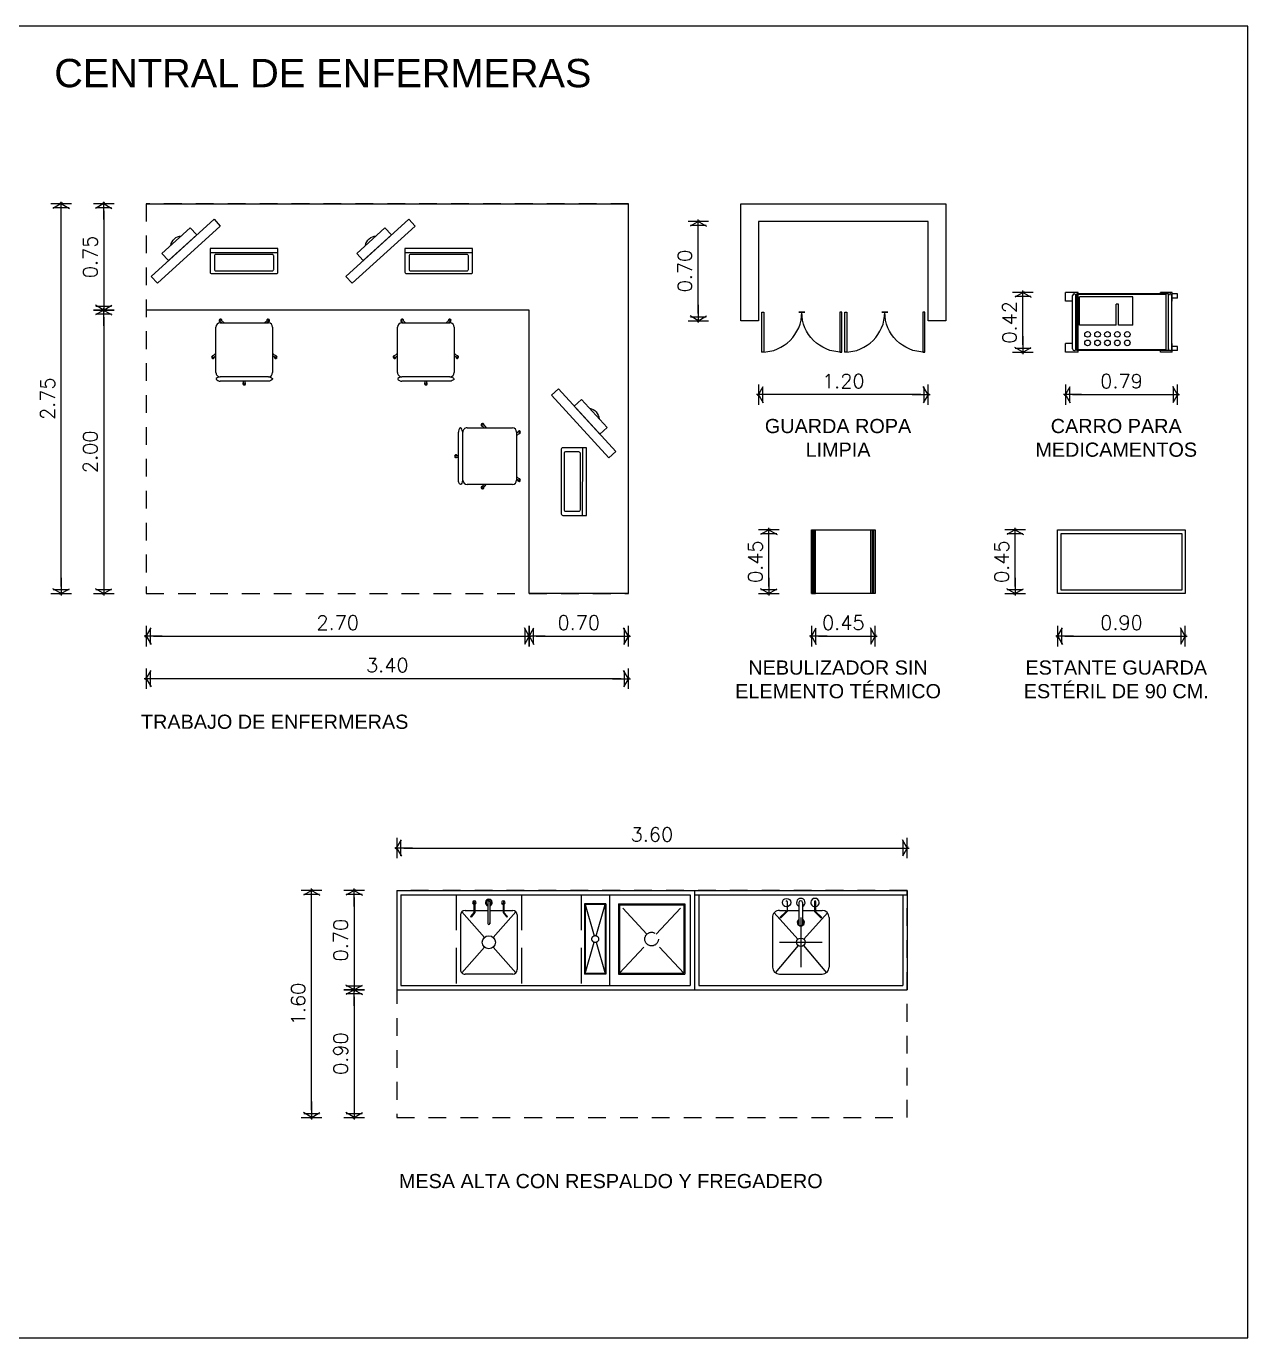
# Model space of a CAD drawing. Header units: millimetres. Extents: x 0 to 53.7, y -32.2 to -5.1.
# Drawn here: x 8.39 to 17, y -28.16 to -18.91 of the extents above; entities that cross this region are included whole.
import ezdxf

# ---------------------------------------------------------------- set-up
doc = ezdxf.new("R2010")
doc.units = ezdxf.units.MM
doc.header["$MEASUREMENT"] = 0
doc.linetypes.add('DASHED2', pattern=[0.375, 0.25, -0.125])
doc.linetypes.add('HIDDEN2', pattern=[0.1875, 0.125, -0.0625])
for name, color, linetype in [('Can', 6, 'Continuous'), ('Cot', 8, 'Continuous'), ('Mob', 8, 'Continuous'), ('Mur', 3, 'Continuous'), ('Proy', 9, 'HIDDEN2'), ('Tex', 2, 'Continuous')]:
    doc.layers.add(name, color=color, linetype=linetype)
doc.styles.add('ARIAL', font='arial.ttf')
doc.styles.add('ROMANS', font='romans.shx')
doc.dimstyles.new('PAÑO', dxfattribs={"dimscale": 0.5, "dimtxt": 0.2, "dimasz": 0.1, "dimexe": 0.18, "dimexo": 0.0625, "dimgap": 0.09, "dimtad": 1, "dimzin": 0, "dimdsep": 46, "dimtxsty": 'ROMANS', "dimblk1": 'COTP', "dimblk2": 'COTP', "dimsah": 1, "dimcen": 0.09, "dimse1": 1, "dimse2": 1, "dimclrd": 256, "dimclrt": 2, "dimaunit": 1, "dimadec": 0, "dimazin": 0, "dimtfac": 1, "dimtix": 1, "dimtmove": 2, "dimatfit": 0, "dimldrblk": 'COTP', "dimfxl": 0.18, "dimtolj": 1, "dimtzin": 0, "dimarcsym": 0})

# ---------------------------------------------------------------- blocks, each defined once
blk = doc.blocks.new('PTD')
at = {"color": 0, "linetype": 'ByBlock'}
blk.add_line((-0.073, 0), (0.073, 0), dxfattribs=at)
blk.add_lwpolyline([(1, 0), (0.95, 0), (0.95, 1), (1, 1)], close=True, dxfattribs=at)
blk.add_arc((1, 0), 1, 90, 180, dxfattribs=at)
blk = doc.blocks.new('COTP')
at = {"color": 0}
for p, q in [((-2.24, 0), (0.28, 0)), ((0, -1.45), (0, 1.45))]:
    blk.add_line(p, q, dxfattribs=at)
at = {"color": 2}
for p, q in [((0.1, -0.17), (-0.67, 1.16)), ((0.1, 0.17), (-0.67, -1.16)), ((-0.56, -1.11), (-0.56, 1.11))]:
    blk.add_line(p, q, dxfattribs=at)
blk = doc.blocks.new('*D87')
at = {"layer": 'Cot', "lineweight": -2, "transparency": 16777216}
blk.add_line((13.1253, -20.9384), (13.1253, -20.3384), dxfattribs=at)
at = {"layer": 'Defpoints', "color": 0, "transparency": 16777216}
for p in [(13.1253, -20.2884), (13.5503, -20.2884), (13.5503, -20.9884)]:
    blk.add_point(p, dxfattribs=at)
at = {"layer": 'Cot', "lineweight": -2, "transparency": 16777216, "xscale": 0.05, "yscale": 0.05, "zscale": 0.05}
for p, rotation in [((13.1253, -20.2884), 90), ((13.1253, -20.9884), 270)]:
    blk.add_blockref('COTP', p, dxfattribs=dict(at, rotation=rotation))
at = {"layer": 'Cot', "color": 2, "transparency": 16777216, "insert": (13.0303, -20.6384), "char_height": 0.1, "attachment_point": 5, "rotation": 90, "style": 'ROMANS'}
blk.add_mtext('\\A1;0.70', dxfattribs=at)
blk = doc.blocks.new('*D88')
at = {"layer": 'Cot', "lineweight": -2, "transparency": 16777216}
blk.add_line((14.6953, -21.5099), (13.6003, -21.5099), dxfattribs=at)
at = {"layer": 'Defpoints', "color": 0, "transparency": 16777216}
for p in [(13.5503, -20.2884), (14.7453, -20.2884), (13.5503, -21.5099)]:
    blk.add_point(p, dxfattribs=at)
at = {"layer": 'Cot', "lineweight": -2, "transparency": 16777216, "xscale": 0.05, "yscale": 0.05, "zscale": 0.05, "rotation": 180}
blk.add_blockref('COTP', (13.5503, -21.5099), dxfattribs=at)
at = {"layer": 'Cot', "lineweight": -2, "transparency": 16777216, "xscale": 0.05, "yscale": 0.05, "zscale": 0.05}
blk.add_blockref('COTP', (14.7453, -21.5099), dxfattribs=at)
at = {"layer": 'Cot', "color": 2, "transparency": 16777216, "insert": (14.1478, -21.4149), "char_height": 0.1, "attachment_point": 5, "style": 'ROMANS'}
blk.add_mtext('\\A1;1.20', dxfattribs=at)
blk = doc.blocks.new('1003')
at = {"linetype": 'Continuous', "ltscale": 0.01}
for p, q in [((-0.4075, 0.2), (-0.0875, 0.2)), ((-0.2014, 0.2252), (-0.2237, 0.2)), ((-0.1923, 0.2174), (-0.2078, 0.2)), ((-0.458, 0.163), (-0.4375, 0.1428)), ((-0.4502, 0.1722), (-0.4372, 0.1592)), ((-0.4375, -0.17), (-0.4375, 0.17)), ((-0.0575, 0.17), (-0.0575, -0.17)), ((-0.0275, 0.17), (-0.0275, -0.17)), ((-0.01, 0.006), (-0.0275, 0.006)), ((-0.01, -0.006), (-0.0275, -0.006)), ((-0.458, -0.163), (-0.4375, -0.1428)), ((-0.4502, -0.1722), (-0.4372, -0.1592)), ((-0.0875, -0.2), (-0.4075, -0.2)), ((-0.2014, -0.2252), (-0.2237, -0.2)), ((-0.1923, -0.2174), (-0.2078, -0.2))]:
    blk.add_line(p, q, dxfattribs=at)
for centre, radius, start, end in [((-0.4075, 0.17), 0.03, 90, 180), ((-0.1969, 0.2212), 0.01, 264.88782, 191.64799), ((-0.1969, 0.2212), 0.006, 311.22113, 140.27917), ((-0.0875, 0.17), 0.03, 0, 90), ((-0.4545, 0.1679), 0.01, 352.18489, 278.85232), ((-0.4545, 0.1679), 0.006, 42.44267, 238.19135), ((-0.01, 0), 0.01, 216.8699, 143.1301), ((-0.01, 0), 0.006, 270, 90), ((-0.4545, -0.1679), 0.01, 81.14768, 7.81511), ((-0.4545, -0.1679), 0.006, 121.80865, 317.55733), ((-0.4075, -0.17), 0.03, 180, 270), ((-0.0875, -0.17), 0.03, 270, 0), ((-0.1969, -0.2212), 0.01, 168.35201, 95.11218), ((-0.1969, -0.2212), 0.006, 219.72083, 48.77887)]:
    blk.add_arc(centre, radius, start, end, dxfattribs=at)
for points in [[(-0.0575, 0.17), (-0.0529, 0.1857), (-0.044, 0.2165), (-0.0246, 0.1774), (-0.0275, 0.17)], [(-0.0575, -0.17), (-0.0529, -0.1857), (-0.044, -0.2165), (-0.0246, -0.1774), (-0.0275, -0.17)]]:
    blk.add_open_spline(points, degree=3, knots=[0, 0, 0, 0, 0.03324179, 0.065201, 0.065201, 0.065201, 0.065201], dxfattribs=at)
blk = doc.blocks.new('COMPU')
for p, q in [((-0.1842, 0.1135), (0.1502, 0.454)), ((-0.5955, -0.0652), (0.0027, -0.0324)), ((-0.4305, -0.0562), (-0.1623, -0.0414))]:
    blk.add_line(p, q)
blk.add_lwpolyline([(-0.164, 0.0937), (-0.2829, 0.2105, -0.414214), (-0.283, 0.2245), (0.0375, 0.5508, -0.414214), (0.0515, 0.5509), (0.1714, 0.4332), (-0.163, 0.0927)], format="xyb")
blk.add_lwpolyline([(0.1126, 0.4354), (-0.1663, 0.1515, -0.414214), (-0.1803, 0.1513), (-0.248, 0.2178, -0.414214), (-0.2481, 0.2318), (0.0308, 0.5157, -0.414214), (0.0448, 0.5159), (0.1124, 0.4494, -0.414214)], format="xyb", close=True)
for points in [[(0.0027, -0.0324), (-0.0009, 0.0329), (-0.5991, 0), (-0.5955, -0.0652)], [(-0.4305, -0.0562), (-0.4267, -0.1251), (-0.1586, -0.1103), (-0.1623, -0.0414)]]:
    blk.add_lwpolyline(points)
blk.add_arc((-0.2964, -0.0488), 0.086, 236.51933, 309.7755)
blk = doc.blocks.new('*D89')
at = {"layer": 'Cot', "lineweight": -2, "transparency": 16777216}
blk.add_line((8.9324, -20.2134), (8.9324, -20.8634), dxfattribs=at)
at = {"layer": 'Defpoints', "color": 0, "transparency": 16777216}
for p in [(9.2324, -20.1634), (8.9324, -20.9134), (9.2324, -20.9134)]:
    blk.add_point(p, dxfattribs=at)
at = {"layer": 'Cot', "lineweight": -2, "transparency": 16777216, "xscale": 0.05, "yscale": 0.05, "zscale": 0.05}
for p, rotation in [((8.9324, -20.1634), 90), ((8.9324, -20.9134), 270)]:
    blk.add_blockref('COTP', p, dxfattribs=dict(at, rotation=rotation))
at = {"layer": 'Cot', "color": 2, "transparency": 16777216, "insert": (8.8374, -20.5384), "char_height": 0.1, "attachment_point": 5, "rotation": 90, "style": 'ROMANS'}
blk.add_mtext('\\A1;0.75', dxfattribs=at)
blk = doc.blocks.new('*D90')
at = {"layer": 'Cot', "lineweight": -2, "transparency": 16777216}
blk.add_line((8.9324, -20.9634), (8.9324, -22.8634), dxfattribs=at)
at = {"layer": 'Defpoints', "color": 0, "transparency": 16777216}
for p in [(9.2324, -20.9134), (8.9324, -22.9134), (9.2324, -22.9134)]:
    blk.add_point(p, dxfattribs=at)
at = {"layer": 'Cot', "lineweight": -2, "transparency": 16777216, "xscale": 0.05, "yscale": 0.05, "zscale": 0.05}
for p, rotation in [((8.9324, -20.9134), 90), ((8.9324, -22.9134), 270)]:
    blk.add_blockref('COTP', p, dxfattribs=dict(at, rotation=rotation))
at = {"layer": 'Cot', "color": 2, "transparency": 16777216, "insert": (8.8374, -21.9134), "char_height": 0.1, "attachment_point": 5, "rotation": 90, "style": 'ROMANS'}
blk.add_mtext('\\A1;2.00', dxfattribs=at)
blk = doc.blocks.new('*D91')
at = {"layer": 'Cot', "lineweight": -2, "transparency": 16777216}
blk.add_line((8.6324, -22.8634), (8.6324, -20.2134), dxfattribs=at)
at = {"layer": 'Defpoints', "color": 0, "transparency": 16777216}
for p in [(8.6324, -20.1634), (9.2324, -20.1634), (9.2324, -22.9134)]:
    blk.add_point(p, dxfattribs=at)
at = {"layer": 'Cot', "lineweight": -2, "transparency": 16777216, "xscale": 0.05, "yscale": 0.05, "zscale": 0.05}
for p, rotation in [((8.6324, -20.1634), 90), ((8.6324, -22.9134), 270)]:
    blk.add_blockref('COTP', p, dxfattribs=dict(at, rotation=rotation))
at = {"layer": 'Cot', "color": 2, "transparency": 16777216, "insert": (8.5374, -21.5384), "char_height": 0.1, "attachment_point": 5, "rotation": 90, "style": 'ROMANS'}
blk.add_mtext('\\A1;2.75', dxfattribs=at)
blk = doc.blocks.new('*D92')
at = {"layer": 'Cot', "lineweight": -2, "transparency": 16777216}
blk.add_line((9.2824, -23.2134), (11.8824, -23.2134), dxfattribs=at)
at = {"layer": 'Defpoints', "color": 0, "transparency": 16777216}
for p in [(9.2324, -22.9134), (11.9324, -22.9134), (11.9324, -23.2134)]:
    blk.add_point(p, dxfattribs=at)
at = {"layer": 'Cot', "lineweight": -2, "transparency": 16777216, "xscale": 0.05, "yscale": 0.05, "zscale": 0.05, "rotation": 180}
blk.add_blockref('COTP', (9.2324, -23.2134), dxfattribs=at)
at = {"layer": 'Cot', "lineweight": -2, "transparency": 16777216, "xscale": 0.05, "yscale": 0.05, "zscale": 0.05}
blk.add_blockref('COTP', (11.9324, -23.2134), dxfattribs=at)
at = {"layer": 'Cot', "color": 2, "transparency": 16777216, "insert": (10.5824, -23.1184), "char_height": 0.1, "attachment_point": 5, "style": 'ROMANS'}
blk.add_mtext('\\A1;2.70', dxfattribs=at)
blk = doc.blocks.new('*D93')
at = {"layer": 'Cot', "lineweight": -2, "transparency": 16777216}
blk.add_line((11.9824, -23.2134), (12.5824, -23.2134), dxfattribs=at)
at = {"layer": 'Defpoints', "color": 0, "transparency": 16777216}
for p in [(11.9324, -22.9134), (12.6324, -22.9134), (12.6324, -23.2134)]:
    blk.add_point(p, dxfattribs=at)
at = {"layer": 'Cot', "lineweight": -2, "transparency": 16777216, "xscale": 0.05, "yscale": 0.05, "zscale": 0.05, "rotation": 180}
blk.add_blockref('COTP', (11.9324, -23.2134), dxfattribs=at)
at = {"layer": 'Cot', "lineweight": -2, "transparency": 16777216, "xscale": 0.05, "yscale": 0.05, "zscale": 0.05}
blk.add_blockref('COTP', (12.6324, -23.2134), dxfattribs=at)
at = {"layer": 'Cot', "color": 2, "transparency": 16777216, "insert": (12.2824, -23.1184), "char_height": 0.1, "attachment_point": 5, "style": 'ROMANS'}
blk.add_mtext('\\A1;0.70', dxfattribs=at)
blk = doc.blocks.new('*D94')
at = {"layer": 'Cot', "lineweight": -2, "transparency": 16777216}
blk.add_line((12.5824, -23.5134), (9.2824, -23.5134), dxfattribs=at)
at = {"layer": 'Defpoints', "color": 0, "transparency": 16777216}
for p in [(9.2324, -22.9134), (12.6324, -22.9134), (9.2324, -23.5134)]:
    blk.add_point(p, dxfattribs=at)
at = {"layer": 'Cot', "lineweight": -2, "transparency": 16777216, "xscale": 0.05, "yscale": 0.05, "zscale": 0.05, "rotation": 180}
blk.add_blockref('COTP', (9.2324, -23.5134), dxfattribs=at)
at = {"layer": 'Cot', "lineweight": -2, "transparency": 16777216, "xscale": 0.05, "yscale": 0.05, "zscale": 0.05}
blk.add_blockref('COTP', (12.6324, -23.5134), dxfattribs=at)
at = {"layer": 'Cot', "color": 2, "transparency": 16777216, "insert": (10.9324, -23.4184), "char_height": 0.1, "attachment_point": 5, "style": 'ROMANS'}
blk.add_mtext('\\A1;3.40', dxfattribs=at)
blk = doc.blocks.new('mesa 150')
at = {"linetype": 'Continuous'}
for p, q in [((0, 0), (0, 0.7)), ((1.5, 0.7), (0, 0.7)), ((0.03, 0.03), (0.03, 0.67)), ((1.47, 0.67), (0.03, 0.67)), ((1.47, 0.03), (1.47, 0.67)), ((1.5, 0), (1.5, 0.7)), ((0.7307, 0.3879), (0.5691, 0.5793)), ((0.9, 0.59), (0.6, 0.59)), ((0.7693, 0.3879), (0.9309, 0.5793)), ((0.55, 0.19), (0.55, 0.54)), ((0.75, 0.19), (0.75, 0.54)), ((0.95, 0.19), (0.95, 0.54)), ((0.7298, 0.3429), (0.5612, 0.1584)), ((0.9, 0.365), (0.6, 0.365)), ((0.7702, 0.3429), (0.9388, 0.1584)), ((0.6114, 0.19), (0.6029, 0.19)), ((0.646, 0.1469), (0.6029, 0.19)), ((0.654, 0.1469), (0.6114, 0.19)), ((0.737, 0.085), (0.737, 0.2427)), ((0.763, 0.085), (0.763, 0.2427)), ((0.846, 0.1469), (0.889, 0.19)), ((0.854, 0.1469), (0.8975, 0.19)), ((0.8975, 0.19), (0.889, 0.19)), ((0.646, 0.14), (0.6, 0.14)), ((0.646, 0.0774), (0.646, 0.1469)), ((0.654, 0.0774), (0.654, 0.1469)), ((0.737, 0.14), (0.654, 0.14)), ((0.846, 0.14), (0.763, 0.14)), ((0.846, 0.0774), (0.846, 0.1469)), ((0.854, 0.14), (0.854, 0.1469)), ((0.9, 0.14), (0.854, 0.14)), ((1.5, 0.03), (0, 0.03)), ((1.5, 0), (0, 0))]:
    blk.add_line(p, q, dxfattribs=at)
for centre in [(0.75, 0.365), (0.85, 0.085)]:
    blk.add_circle(centre, 0.03, dxfattribs=at)
for centre, radius, start, end in [((0.6, 0.54), 0.05, 90, 180), ((0.9, 0.54), 0.05, 0, 90), ((0.6, 0.19), 0.05, 180, 270), ((0.75, 0.225), 0.025, 301.33225, 238.66775), ((0.75, 0.225), 0.022, 306.22155, 233.77845), ((0.9, 0.19), 0.05, 270, 0), ((0.65, 0.085), 0.03, 97.66226, 82.33774), ((0.75, 0.085), 0.03, 115.67929, 64.32071), ((0.65, 0.0774), 0.004, 180, 0), ((0.75, 0.085), 0.013, 180, 0), ((0.85, 0.0774), 0.004, 180, 0)]:
    blk.add_arc(centre, radius, start, end, dxfattribs=at)
blk = doc.blocks.new('154')
at = {"linetype": 'Continuous'}
for p, q in [((0, 0), (0.7, 0)), ((0, -2.1), (0, 0)), ((0.7, -2.1), (0.7, 0)), ((0.03, -0.03), (0.67, -0.03)), ((0.03, -2.07), (0.03, -0.03)), ((0.094, -0.068), (0.59, -0.068)), ((0.094, -0.536), (0.094, -0.068)), ((0.102, -0.528), (0.102, -0.076)), ((0.102, -0.076), (0.582, -0.076)), ((0.582, -0.528), (0.582, -0.076)), ((0.59, -0.536), (0.59, -0.068)), ((0.67, -2.07), (0.67, -0.03)), ((0.094, -0.536), (0.59, -0.536)), ((0.102, -0.528), (0.582, -0.528)), ((0.03, -0.6), (0.67, -0.6)), ((0.094, -0.625), (0.59, -0.625)), ((0.094, -0.625), (0.094, -0.775)), ((0.098, -0.629), (0.098, -0.771)), ((0.098, -0.629), (0.586, -0.629)), ((0.586, -0.629), (0.586, -0.771)), ((0.59, -0.625), (0.59, -0.775)), ((0.094, -0.775), (0.59, -0.775)), ((0.098, -0.771), (0.586, -0.771)), ((0.14, -1.3441), (0.14, -1.282)), ((0.3306, -1.4195), (0.1497, -1.259)), ((0.172, -1.25), (0.558, -1.25)), ((0.3994, -1.4194), (0.5801, -1.2588)), ((0.59, -1.282), (0.59, -1.618)), ((0.0848, -1.3441), (0.1539, -1.3441)), ((0.0848, -1.3501), (0.156, -1.3501)), ((0.14, -1.444), (0.14, -1.3501)), ((0.1539, -1.3441), (0.1842, -1.3196)), ((0.156, -1.3501), (0.188, -1.3243)), ((0.188, -1.3243), (0.1842, -1.3196)), ((0.0803, -1.444), (0.2356, -1.444)), ((0.0803, -1.456), (0.2356, -1.456)), ((0.14, -1.5499), (0.14, -1.456)), ((0.0848, -1.5499), (0.156, -1.5499)), ((0.0848, -1.5559), (0.1539, -1.5559)), ((0.14, -1.618), (0.14, -1.5559)), ((0.3306, -1.4805), (0.1497, -1.641)), ((0.1539, -1.5559), (0.1842, -1.5804)), ((0.156, -1.5499), (0.188, -1.5757)), ((0.3994, -1.4806), (0.5801, -1.6412)), ((0.172, -1.65), (0.558, -1.65)), ((0.188, -1.5757), (0.1842, -1.5804)), ((0, -2.1), (0.7, -2.1)), ((0.03, -2.07), (0.67, -2.07))]:
    blk.add_line(p, q, dxfattribs=at)
at = {"linetype": 'DASHED2'}
for p, q in [((0.3071, -0.2691), (0.102, -0.076)), ((0.582, -0.076), (0.3769, -0.2691)), ((0.3071, -0.3349), (0.102, -0.528)), ((0.582, -0.528), (0.3769, -0.3349)), ((0.319, -0.6933), (0.098, -0.629)), ((0.365, -0.6933), (0.586, -0.629)), ((0.098, -0.771), (0.319, -0.7067)), ((0.586, -0.771), (0.365, -0.7067)), ((0.03, -0.8), (0.67, -0.8)), ((0.03, -1.22), (0.67, -1.22)), ((0.03, -1.68), (0.67, -1.68))]:
    blk.add_line(p, q, dxfattribs=at)
for centre, radius in [((0.342, -0.302), 0.048), ((0.342, -0.7), 0.024)]:
    blk.add_circle(centre, radius, dxfattribs=at)
at = {"linetype": 'Continuous'}
blk.add_circle((0.365, -1.45), 0.046, dxfattribs=at)
for centre, radius, start, end in [((0.172, -1.282), 0.032, 90, 180), ((0.558, -1.282), 0.032, 360, 90), ((0.085, -1.3471), 0.0129, 13.44773, 346.55227), ((0.0848, -1.3471), 0.003, 90, 270), ((0.085, -1.45), 0.024, 14.47751, 345.52249), ((0.085, -1.45), 0.02, 17.4576, 342.5424), ((0.0803, -1.45), 0.006, 90, 270), ((0.232, -1.45), 0.008, 228.59038, 131.40962), ((0.232, -1.45), 0.007, 238.99728, 121.00272), ((0.085, -1.5529), 0.0129, 13.44773, 346.55227), ((0.0848, -1.5529), 0.003, 90, 270), ((0.172, -1.618), 0.032, 180, 270), ((0.558, -1.618), 0.032, 270, 0)]:
    blk.add_arc(centre, radius, start, end, dxfattribs=at)
blk = doc.blocks.new('*D95')
at = {"layer": 'Cot', "lineweight": -2, "transparency": 16777216}
blk.add_line((11.0482, -24.7075), (14.5482, -24.7075), dxfattribs=at)
at = {"layer": 'Defpoints', "color": 0, "transparency": 16777216}
for p in [(14.5982, -24.7075), (10.9982, -25.0075), (14.5982, -25.0075)]:
    blk.add_point(p, dxfattribs=at)
at = {"layer": 'Cot', "lineweight": -2, "transparency": 16777216, "xscale": 0.05, "yscale": 0.05, "zscale": 0.05, "rotation": 180}
blk.add_blockref('COTP', (10.9982, -24.7075), dxfattribs=at)
at = {"layer": 'Cot', "lineweight": -2, "transparency": 16777216, "xscale": 0.05, "yscale": 0.05, "zscale": 0.05}
blk.add_blockref('COTP', (14.5982, -24.7075), dxfattribs=at)
at = {"layer": 'Cot', "color": 2, "transparency": 16777216, "insert": (12.7982, -24.6125), "char_height": 0.1, "attachment_point": 5, "style": 'ROMANS'}
blk.add_mtext('\\A1;3.60', dxfattribs=at)
blk = doc.blocks.new('*D96')
at = {"layer": 'Cot', "lineweight": -2, "transparency": 16777216}
blk.add_line((10.6982, -25.0575), (10.6982, -25.6575), dxfattribs=at)
at = {"layer": 'Defpoints', "color": 0, "transparency": 16777216}
for p in [(10.9982, -25.0075), (10.6982, -25.7075), (10.9982, -25.7075)]:
    blk.add_point(p, dxfattribs=at)
at = {"layer": 'Cot', "lineweight": -2, "transparency": 16777216, "xscale": 0.05, "yscale": 0.05, "zscale": 0.05}
for p, rotation in [((10.6982, -25.0075), 90), ((10.6982, -25.7075), 270)]:
    blk.add_blockref('COTP', p, dxfattribs=dict(at, rotation=rotation))
at = {"layer": 'Cot', "color": 2, "transparency": 16777216, "insert": (10.6032, -25.3575), "char_height": 0.1, "attachment_point": 5, "rotation": 90, "style": 'ROMANS'}
blk.add_mtext('\\A1;0.70', dxfattribs=at)
blk = doc.blocks.new('*D97')
at = {"layer": 'Cot', "lineweight": -2, "transparency": 16777216}
blk.add_line((10.6982, -25.7575), (10.6982, -26.5575), dxfattribs=at)
at = {"layer": 'Defpoints', "color": 0, "transparency": 16777216}
for p in [(10.9982, -25.7075), (10.6982, -26.6075), (10.9982, -26.6075)]:
    blk.add_point(p, dxfattribs=at)
at = {"layer": 'Cot', "lineweight": -2, "transparency": 16777216, "xscale": 0.05, "yscale": 0.05, "zscale": 0.05}
for p, rotation in [((10.6982, -25.7075), 90), ((10.6982, -26.6075), 270)]:
    blk.add_blockref('COTP', p, dxfattribs=dict(at, rotation=rotation))
at = {"layer": 'Cot', "color": 2, "transparency": 16777216, "insert": (10.6032, -26.1575), "char_height": 0.1, "attachment_point": 5, "rotation": 90, "style": 'ROMANS'}
blk.add_mtext('\\A1;0.90', dxfattribs=at)
blk = doc.blocks.new('*D98')
at = {"layer": 'Cot', "lineweight": -2, "transparency": 16777216}
blk.add_line((10.3982, -26.5575), (10.3982, -25.0575), dxfattribs=at)
at = {"layer": 'Defpoints', "color": 0, "transparency": 16777216}
for p in [(10.3982, -25.0075), (10.9982, -25.0075), (10.9982, -26.6075)]:
    blk.add_point(p, dxfattribs=at)
at = {"layer": 'Cot', "lineweight": -2, "transparency": 16777216, "xscale": 0.05, "yscale": 0.05, "zscale": 0.05}
for p, rotation in [((10.3982, -25.0075), 90), ((10.3982, -26.6075), 270)]:
    blk.add_blockref('COTP', p, dxfattribs=dict(at, rotation=rotation))
at = {"layer": 'Cot', "color": 2, "transparency": 16777216, "insert": (10.3032, -25.8075), "char_height": 0.1, "attachment_point": 5, "rotation": 90, "style": 'ROMANS'}
blk.add_mtext('\\A1;1.60', dxfattribs=at)
blk = doc.blocks.new('111')
at = {"linetype": 'Continuous'}
for p, q in [((-0.3871, 0.4), (-0.3871, 0.37)), ((-0.3871, 0.4), (-0.3489, 0.4)), ((-0.3489, 0.41), (-0.3489, 0.35)), ((-0.3489, 0.41), (-0.2671, 0.41)), ((-0.3471, 0.388), (-0.3471, 0.012)), ((-0.3231, 0.4), (0.3231, 0.4)), ((-0.3231, 0.4), (-0.3231, 0)), ((-0.3071, 0.395), (0.3129, 0.395)), ((-0.3071, 0.395), (-0.3071, 0.005)), ((-0.2671, 0.41), (-0.2671, 0.4)), ((0.3129, 0.41), (0.4029, 0.41)), ((0.3129, 0.41), (0.3129, 0.4)), ((0.3129, 0.395), (0.3129, 0.005)), ((0.3231, 0.4), (0.3231, 0)), ((0.3289, 0.388), (0.3289, 0.012)), ((0.3529, 0.388), (0.3529, 0.012)), ((0.4029, 0.41), (0.4029, 0.35)), ((-0.3871, 0.37), (-0.3489, 0.37)), ((-0.3489, 0.35), (-0.3471, 0.35)), ((0.3529, 0.35), (0.4029, 0.35)), ((-0.0711, 0.221), (0.0289, 0.221)), ((-0.0711, 0.221), (-0.0711, 0.021)), ((0.0289, 0.221), (0.0289, 0.071)), ((0.0449, 0.221), (0.3049, 0.221)), ((0.0449, 0.221), (0.0449, 0.071)), ((0.3049, 0.221), (0.3049, 0.021)), ((-0.3871, 0.03), (-0.3871, 0)), ((-0.3871, 0.03), (-0.3489, 0.03)), ((-0.3871, 0), (-0.3489, 0)), ((-0.3489, 0.05), (-0.3471, 0.05)), ((-0.3489, 0.05), (-0.3489, -0.01)), ((-0.3231, 0), (0.3231, 0)), ((-0.3071, 0.005), (0.3129, 0.005)), ((-0.2671, 0), (-0.2671, -0.01)), ((-0.0711, 0.021), (0.3049, 0.021)), ((0.0289, 0.071), (0.0449, 0.071)), ((0.3129, 0), (0.3129, -0.01)), ((0.3529, 0.05), (0.4029, 0.05)), ((0.4029, 0.05), (0.4029, -0.01)), ((-0.3489, -0.01), (-0.2671, -0.01)), ((0.3129, -0.01), (0.4029, -0.01))]:
    blk.add_line(p, q, dxfattribs=at)
for centre in [(-0.0331, 0.345), (-0.0331, 0.285), (0.0369, 0.345), (0.0369, 0.285), (0.1069, 0.345), (0.1069, 0.285), (0.1769, 0.345), (0.1769, 0.285), (0.2469, 0.345), (0.2469, 0.285)]:
    blk.add_circle(centre, 0.02, dxfattribs=at)
for centre, start, end in [((-0.3351, 0.388), 0, 180), ((0.3409, 0.388), 0, 180), ((-0.3351, 0.012), 180, 0), ((0.3409, 0.012), 180, 0)]:
    blk.add_arc(centre, 0.012, start, end, dxfattribs=at)
blk = doc.blocks.new('*D99')
at = {"layer": 'Cot', "lineweight": -2, "transparency": 16777216}
blk.add_line((15.7644, -21.5099), (16.4544, -21.5099), dxfattribs=at)
at = {"layer": 'Defpoints', "color": 0, "transparency": 16777216}
for p in [(15.7144, -21.1499), (16.5044, -21.1849), (16.5044, -21.5099)]:
    blk.add_point(p, dxfattribs=at)
at = {"layer": 'Cot', "lineweight": -2, "transparency": 16777216, "xscale": 0.05, "yscale": 0.05, "zscale": 0.05, "rotation": 180}
blk.add_blockref('COTP', (15.7144, -21.5099), dxfattribs=at)
at = {"layer": 'Cot', "lineweight": -2, "transparency": 16777216, "xscale": 0.05, "yscale": 0.05, "zscale": 0.05}
blk.add_blockref('COTP', (16.5044, -21.5099), dxfattribs=at)
at = {"layer": 'Cot', "color": 2, "transparency": 16777216, "insert": (16.1094, -21.4149), "char_height": 0.1, "attachment_point": 5, "style": 'ROMANS'}
blk.add_mtext('\\A1;0.79', dxfattribs=at)
blk = doc.blocks.new('*D100')
at = {"layer": 'Cot', "lineweight": -2, "transparency": 16777216}
blk.add_line((15.4144, -21.1599), (15.4144, -20.8399), dxfattribs=at)
at = {"layer": 'Defpoints', "color": 0, "transparency": 16777216}
for p in [(15.4144, -20.7899), (15.8044, -20.7899), (15.8044, -21.2099)]:
    blk.add_point(p, dxfattribs=at)
at = {"layer": 'Cot', "lineweight": -2, "transparency": 16777216, "xscale": 0.05, "yscale": 0.05, "zscale": 0.05}
for p, rotation in [((15.4144, -20.7899), 90), ((15.4144, -21.2099), 270)]:
    blk.add_blockref('COTP', p, dxfattribs=dict(at, rotation=rotation))
at = {"layer": 'Cot', "color": 2, "transparency": 16777216, "insert": (15.3194, -20.9999), "char_height": 0.1, "attachment_point": 5, "rotation": 90, "style": 'ROMANS'}
blk.add_mtext('\\A1;0.42', dxfattribs=at)
blk = doc.blocks.new('995')
at = {"linetype": 'Continuous', "ltscale": 0.01}
for p, q in [((-0.225, 0), (-0.225, -0.03)), ((-0.225, -0.01), (0.225, -0.01)), ((-0.225, -0.02), (0.225, -0.02)), ((-0.225, -0.03), (0.225, -0.03)), ((-0.225, -0.42), (0.225, -0.42)), ((-0.225, -0.43), (0.225, -0.43)), ((-0.225, -0.44), (0.225, -0.44))]:
    blk.add_line(p, q, dxfattribs=at)
blk.add_lwpolyline([(-0.225, 0), (0.225, 0), (0.225, -0.45), (-0.225, -0.45), (-0.225, 0)], dxfattribs=at)
blk = doc.blocks.new('*D101')
at = {"layer": 'Cot', "lineweight": -2, "transparency": 16777216}
blk.add_line((13.9728, -23.2134), (14.3228, -23.2134), dxfattribs=at)
at = {"layer": 'Defpoints', "color": 0, "transparency": 16777216}
for p in [(13.9228, -22.9134), (14.3728, -22.9134), (14.3728, -23.2134)]:
    blk.add_point(p, dxfattribs=at)
at = {"layer": 'Cot', "lineweight": -2, "transparency": 16777216, "xscale": 0.05, "yscale": 0.05, "zscale": 0.05, "rotation": 180}
blk.add_blockref('COTP', (13.9228, -23.2134), dxfattribs=at)
at = {"layer": 'Cot', "lineweight": -2, "transparency": 16777216, "xscale": 0.05, "yscale": 0.05, "zscale": 0.05}
blk.add_blockref('COTP', (14.3728, -23.2134), dxfattribs=at)
at = {"layer": 'Cot', "color": 2, "transparency": 16777216, "insert": (14.1478, -23.1184), "char_height": 0.1, "attachment_point": 5, "style": 'ROMANS'}
blk.add_mtext('\\A1;0.45', dxfattribs=at)
blk = doc.blocks.new('*D102')
at = {"layer": 'Cot', "lineweight": -2, "transparency": 16777216}
blk.add_line((13.6228, -22.8634), (13.6228, -22.5134), dxfattribs=at)
at = {"layer": 'Defpoints', "color": 0, "transparency": 16777216}
for p in [(13.6228, -22.4634), (13.9228, -22.4634), (13.9228, -22.9134)]:
    blk.add_point(p, dxfattribs=at)
at = {"layer": 'Cot', "lineweight": -2, "transparency": 16777216, "xscale": 0.05, "yscale": 0.05, "zscale": 0.05}
for p, rotation in [((13.6228, -22.4634), 90), ((13.6228, -22.9134), 270)]:
    blk.add_blockref('COTP', p, dxfattribs=dict(at, rotation=rotation))
at = {"layer": 'Cot', "color": 2, "transparency": 16777216, "insert": (13.5278, -22.6884), "char_height": 0.1, "attachment_point": 5, "rotation": 90, "style": 'ROMANS'}
blk.add_mtext('\\A1;0.45', dxfattribs=at)
blk = doc.blocks.new('MMACHRDCB')
for points in [[(0, 0.45), (0.9, 0.45), (0.9, 0), (0, 0)], [(0.025, 0.425), (0.875, 0.425), (0.875, 0.025), (0.025, 0.025)]]:
    blk.add_lwpolyline(points, close=True)
blk = doc.blocks.new('*D104')
at = {"layer": 'Cot', "lineweight": -2, "transparency": 16777216}
blk.add_line((15.7094, -23.2134), (16.5094, -23.2134), dxfattribs=at)
at = {"layer": 'Defpoints', "color": 0, "transparency": 16777216}
for p in [(15.6594, -22.9134), (16.5594, -22.9134), (16.5594, -23.2134)]:
    blk.add_point(p, dxfattribs=at)
at = {"layer": 'Cot', "lineweight": -2, "transparency": 16777216, "xscale": 0.05, "yscale": 0.05, "zscale": 0.05, "rotation": 180}
blk.add_blockref('COTP', (15.6594, -23.2134), dxfattribs=at)
at = {"layer": 'Cot', "lineweight": -2, "transparency": 16777216, "xscale": 0.05, "yscale": 0.05, "zscale": 0.05}
blk.add_blockref('COTP', (16.5594, -23.2134), dxfattribs=at)
at = {"layer": 'Cot', "color": 2, "transparency": 16777216, "insert": (16.1094, -23.1184), "char_height": 0.1, "attachment_point": 5, "style": 'ROMANS'}
blk.add_mtext('\\A1;0.90', dxfattribs=at)
blk = doc.blocks.new('*D105')
at = {"layer": 'Cot', "lineweight": -2, "transparency": 16777216}
blk.add_line((15.3594, -22.8634), (15.3594, -22.5134), dxfattribs=at)
at = {"layer": 'Defpoints', "color": 0, "transparency": 16777216}
for p in [(15.3594, -22.4634), (15.6594, -22.4634), (15.6594, -22.9134)]:
    blk.add_point(p, dxfattribs=at)
at = {"layer": 'Cot', "lineweight": -2, "transparency": 16777216, "xscale": 0.05, "yscale": 0.05, "zscale": 0.05}
for p, rotation in [((15.3594, -22.4634), 90), ((15.3594, -22.9134), 270)]:
    blk.add_blockref('COTP', p, dxfattribs=dict(at, rotation=rotation))
at = {"layer": 'Cot', "color": 2, "transparency": 16777216, "insert": (15.2644, -22.6884), "char_height": 0.1, "attachment_point": 5, "rotation": 90, "style": 'ROMANS'}
blk.add_mtext('\\A1;0.45', dxfattribs=at)

msp = doc.modelspace()

# ---------------------------------------------------------------- linework, layer by layer
at = {"layer": 'Mob'}
for p, q in [((9.2324, -20.1634), (12.6324, -20.1634)), ((12.6324, -22.9134), (12.6324, -20.1634)), ((11.9324, -20.9134), (9.2324, -20.9134)), ((11.9324, -22.9134), (11.9324, -20.9134)), ((12.6324, -22.9134), (11.9324, -22.9134))]:
    msp.add_line(p, q, dxfattribs=at)
at = {"layer": 'Mur'}
for points in [[(13.4253, -20.2884), (13.4253, -20.1634), (14.8703, -20.1634), (14.8703, -20.2884)], [(13.5503, -20.2884), (13.5503, -20.9884), (13.4253, -20.9884), (13.4253, -20.2884)], [(14.7453, -20.2884), (13.5503, -20.2884)], [(14.8703, -20.2884), (14.8703, -20.9884), (14.7453, -20.9884), (14.7453, -20.2884)]]:
    msp.add_lwpolyline(points, dxfattribs=at)
at = {"layer": 'Proy'}
for points in [[(9.2324, -22.9134), (12.6324, -22.9134), (12.6324, -20.1634), (9.2324, -20.1634)], [(14.5982, -25.0075), (10.9982, -25.0075), (10.9982, -26.6075), (14.5982, -26.6075)]]:
    msp.add_lwpolyline(points, close=True, dxfattribs=at)
at = {"layer": 'Tex'}
msp.add_lwpolyline([(8.3, -28.1617), (17, -28.1617), (17, -18.9117), (0, -18.9117), (0, -28.1617)], dxfattribs=at)

# ---------------------------------------------------------------- block references
at = {"layer": 'Can', "yscale": 0.2818937636185055, "zscale": 0.2818937636185055, "rotation": 180}
for p, xscale in [((13.8552, -20.9284), 0.2818937636185055), ((13.8552, -20.9284), -0.2818937636185055), ((14.4404, -20.9284), 0.2818937636185055), ((14.4404, -20.9284), -0.2818937636185055)]:
    msp.add_blockref('PTD', p, dxfattribs=dict(at, xscale=xscale))
at = {"layer": 'Mob', "xscale": -1}
for p, rotation in [((9.7314, -20.2972), 225.5155030412444), ((11.1046, -20.2972), 225.5155030412444), ((12.5184, -21.9324), 135.5155030412099)]:
    msp.add_blockref('COMPU', p, dxfattribs=dict(at, rotation=rotation))
at = {"layer": 'Mob'}
for name, p, rotation in [('111', (16.1174, -20.7999), 180), ('1003', (9.9237, -21.4418), 270), ('1003', (11.2042, -21.4418), 270), ('1003', (11.4067, -21.9442), 180), ('995', (13.9228, -22.6884), 89.99999999999999)]:
    msp.add_blockref(name, p, dxfattribs=dict(at, rotation=rotation))
msp.add_blockref('MMACHRDCB', (15.6594, -22.9134), dxfattribs=at)
at = {"layer": 'Mob', "linetype": 'Continuous'}
for name, p, rotation in [('154', (13.0982, -25.0075), 270), ('mesa 150', (14.5982, -25.0075), 180)]:
    msp.add_blockref(name, p, dxfattribs=dict(at, rotation=rotation))

# ---------------------------------------------------------------- texts
at = {"layer": 'Tex', "style": 'ARIAL'}
msp.add_text('CENTRAL DE ENFERMERAS', height=0.2, dxfattribs=at).set_placement((8.5837, -19.3422))
at = {"layer": 'Tex', "char_height": 0.1, "attachment_point": 1, "style": 'ARIAL'}
for s, insert, width in [('\\pxqc;GUARDA ROPA\\PLIMPIA', (12.4534, -21.6814), 3.314666), ('\\pxqc;CARRO PARA \\PMEDICAMENTOS', (14.415, -21.6814), 3.314666), ('\\pxqc;NEBULIZADOR SIN \\PELEMENTO TÉRMICO', (12.4534, -23.3848), 3.314666), ('\\pxqc;ESTANTE GUARDA \\PESTÉRIL DE 90 CM.', (14.415, -23.3848), 3.314666), ('TRABAJO DE ENFERMERAS', (9.195, -23.767), 3.881855), ('\\pxt23;MESA ALTA CON RESPALDO Y FREGADERO ', (11.0139, -27.0066), 3.314666)]:
    msp.add_mtext(s, dxfattribs=dict(at, insert=insert, width=width))

# ---------------------------------------------------------------- dimensions: what is measured, and where the dimension line sits
at = {"layer": 'Cot'}
for base, p1, p2, picture, middle in [((8.6324, -20.1634), (9.2324, -22.9134), (9.2324, -20.1634), '*D91', (8.5374, -21.5384)), ((8.9324, -20.9134), (9.2324, -20.1634), (9.2324, -20.9134), '*D89', (8.8374, -20.5384)), ((13.1253, -20.2884), (13.5503, -20.9884), (13.5503, -20.2884), '*D87', (13.0303, -20.6384)), ((15.4144, -20.7899), (15.8044, -21.2099), (15.8044, -20.7899), '*D100', (15.3194, -20.9999)), ((8.9324, -22.9134), (9.2324, -20.9134), (9.2324, -22.9134), '*D90', (8.8374, -21.9134)), ((13.6228, -22.4634), (13.9228, -22.9134), (13.9228, -22.4634), '*D102', (13.5278, -22.6884)), ((15.3594, -22.4634), (15.6594, -22.9134), (15.6594, -22.4634), '*D105', (15.2644, -22.6884)), ((10.3982, -25.0075), (10.9982, -26.6075), (10.9982, -25.0075), '*D98', (10.3032, -25.8075)), ((10.6982, -25.7075), (10.9982, -25.0075), (10.9982, -25.7075), '*D96', (10.6032, -25.3575)), ((10.6982, -26.6075), (10.9982, -25.7075), (10.9982, -26.6075), '*D97', (10.6032, -26.1575))]:
    dim = msp.add_linear_dim(base=base, p1=p1, p2=p2, angle=90, dimstyle='PAÑO', dxfattribs=at)
    dim.commit()
    dim.dimension.update_dxf_attribs({"geometry": picture, "text_midpoint": middle})
for base, p1, p2, picture, middle in [((13.5503432115, -21.5099419072), (14.7453432115, -20.2884007313), (13.5503432115, -20.2884007313), '*D88', (14.1478432115, -21.4149419072)), ((16.5044, -21.5099), (15.7144, -21.1499), (16.5044, -21.1849), '*D99', (16.1094, -21.4149)), ((11.9324, -23.2134), (9.2324, -22.9134), (11.9324, -22.9134), '*D92', (10.5824, -23.1184)), ((9.2324, -23.5134), (12.6324, -22.9134), (9.2324, -22.9134), '*D94', (10.9324, -23.4184)), ((12.6324, -23.2134), (11.9324, -22.9134), (12.6324, -22.9134), '*D93', (12.2824, -23.1184)), ((14.3728, -23.2134), (13.9228, -22.9134), (14.3728, -22.9134), '*D101', (14.1478, -23.1184)), ((16.5594, -23.2134), (15.6594, -22.9134), (16.5594, -22.9134), '*D104', (16.1094, -23.1184)), ((14.5982, -24.7075), (10.9982, -25.0075), (14.5982, -25.0075), '*D95', (12.7982, -24.6125))]:
    dim = msp.add_linear_dim(base=base, p1=p1, p2=p2, dimstyle='PAÑO', dxfattribs=at)
    dim.commit()
    dim.dimension.update_dxf_attribs({"geometry": picture, "text_midpoint": middle})

doc.saveas('drawing.dxf')
